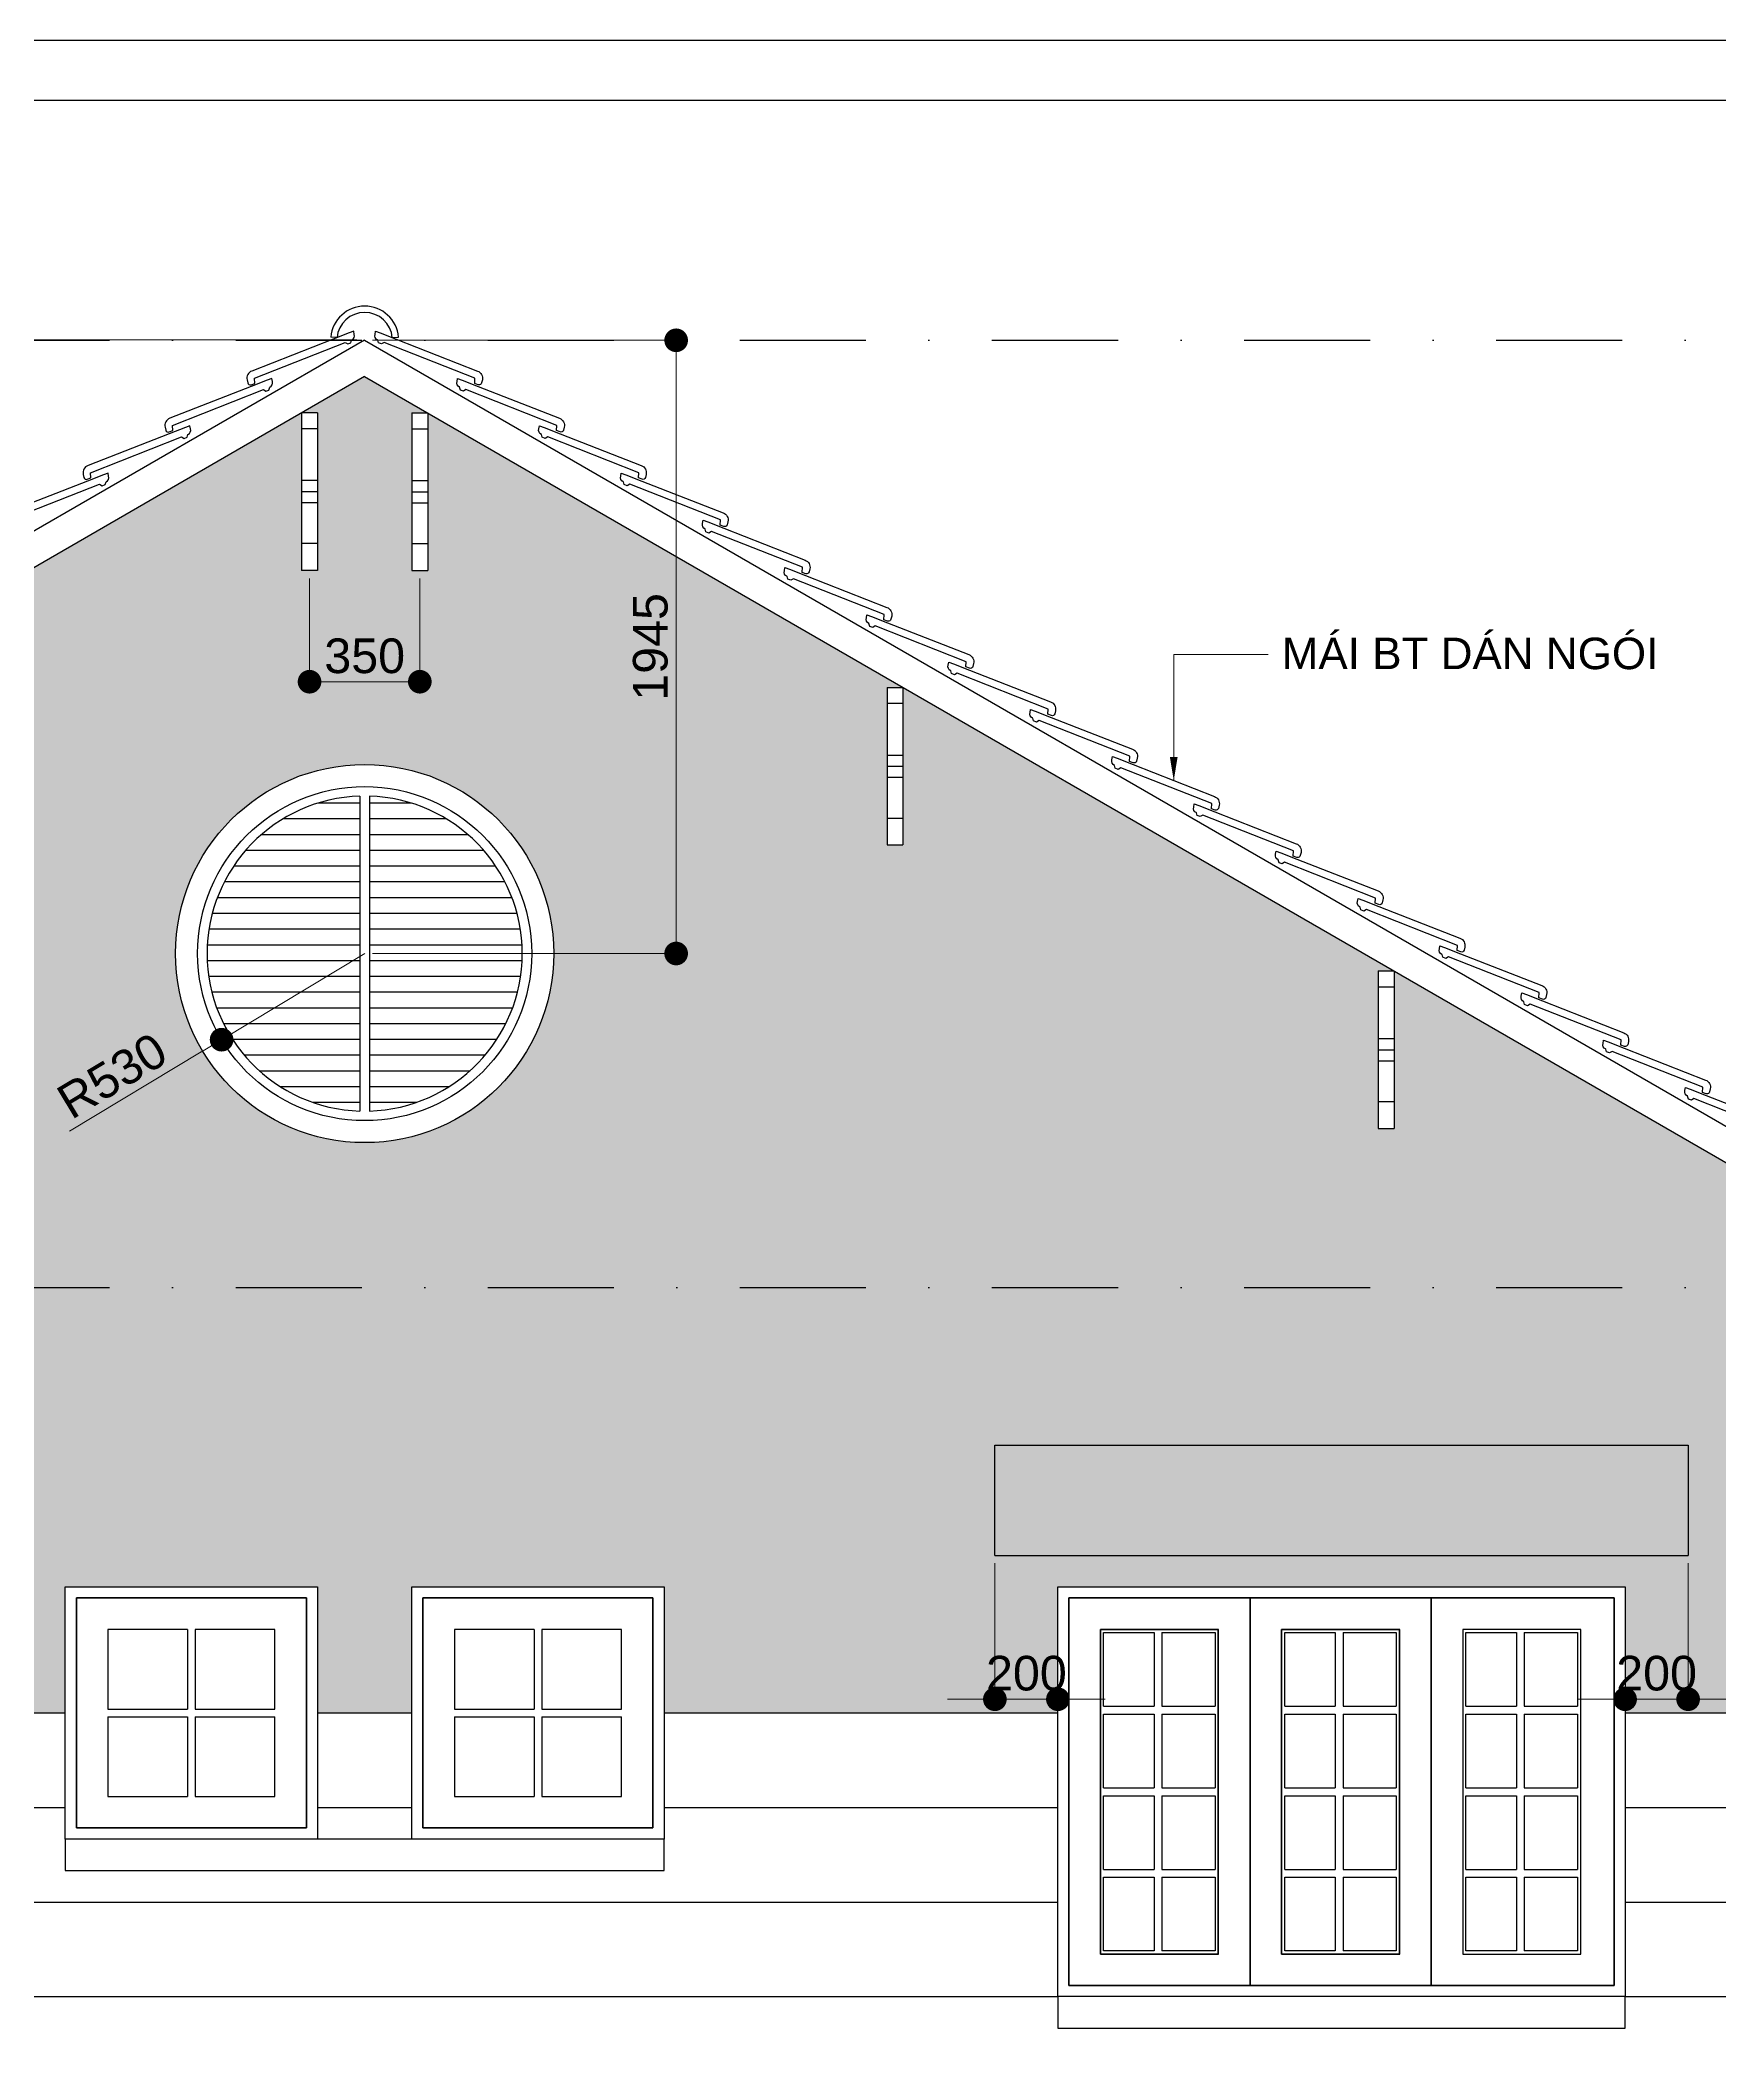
# Model space of a CAD drawing. Header units: millimetres. Extents: x -257631 to 60726, y -119421 to -4977.
# Drawn here: x -20743 to -10085, y -17793 to -4977 of the extents above; entities that cross this region are included whole.
import ezdxf

# ---------------------------------------------------------------- set-up
doc = ezdxf.new("R2010")
doc.units = ezdxf.units.MM
doc.header["$LTSCALE"] = 400
doc.header["$MEASUREMENT"] = 0
doc.header["$PDMODE"] = 35
doc.linetypes.add('DASHDOTX2', pattern=[2, 1, -0.5, 0, -0.5])
for name, color, linetype in [('HACTH', 8, 'Continuous'), ('hatch', 9, 'Continuous'), ('KHUNG', 5, 'Continuous'), ('net 2', 7, 'Continuous'), ('net 3', 144, 'Continuous'), ('THAY', 7, 'Continuous')]:
    doc.layers.add(name, color=color, linetype=linetype)
doc.styles.add('VNI-AVO', font='vhelven.ttf', dxfattribs={"height": 220})
doc.dimstyles.new('style-50', dxfattribs={"dimscale": 0, "dimtxt": 2.3, "dimasz": 150, "dimexe": 50, "dimexo": 50, "dimgap": 50, "dimtad": 1, "dimdec": 0, "dimlfac": 0.5, "dimzin": 9, "dimtxsty": 'VNI-AVO', "dimblk": 'DOT', "dimcen": 0, "dimdle": 150, "dimclrd": 146, "dimclre": 146, "dimclrt": 7, "dimadec": 0, "dimazin": 0, "dimtfac": 1, "dimtdec": 0, "dimtix": 1, "dimtmove": 2, "dimatfit": 3, "dimfxl": 0, "dimlwd": 13, "dimlwe": 13, "dimarcsym": 0})

# ---------------------------------------------------------------- blocks, each defined once
blk = doc.blocks.new('_Dot')
at = {"color": 0, "linetype": 'ByBlock', "lineweight": -2}
blk.add_line((-0.5, 0), (-1, 0), dxfattribs=at)
at = {"color": 0, "linetype": 'ByBlock', "lineweight": 100, "const_width": 0.5}
blk.add_lwpolyline([(-0.25, 0, 1), (0.25, 0, 1)], format="xyb", close=True, dxfattribs=at)
blk = doc.blocks.new('*D549')
at = {"layer": 'Defpoints', "color": 0}
for p in [(213697, 124097), (214097, 123897), (214097, 123184)]:
    blk.add_point(p, dxfattribs=at)
at = {"layer": 'net 2', "color": 146, "lineweight": 13}
for p, q in [((213697, 124047), (213697, 123134)), ((214097, 123847), (214097, 123134)), ((213547, 123184), (213397, 123184)), ((213697, 123184), (214097, 123184)), ((214247, 123184), (214397, 123184))]:
    blk.add_line(p, q, dxfattribs=at)
at = {"layer": 'net 2', "color": 146, "lineweight": 13, "xscale": 150, "yscale": 150, "zscale": 150}
for p, rotation in [((213697, 123184), 8.313350008393174e-12), ((214097, 123184), 180.0000000000084)]:
    blk.add_blockref('_Dot', p, dxfattribs=dict(at, rotation=rotation))
at = {"layer": 'net 2', "color": 7, "insert": (213897, 123348), "char_height": 220, "attachment_point": 5, "style": 'VNI-AVO'}
blk.add_mtext('200', dxfattribs=at)
blk = doc.blocks.new('*D548')
at = {"layer": 'Defpoints', "color": 0}
for p in [(218097, 124097), (217697, 123897), (217697, 123184)]:
    blk.add_point(p, dxfattribs=at)
at = {"layer": 'net 2', "color": 146, "lineweight": 13}
for p, q in [((218097, 124047), (218097, 123134)), ((217697, 123847), (217697, 123134)), ((217547, 123184), (217397, 123184)), ((218097, 123184), (217697, 123184)), ((218247, 123184), (218397, 123184))]:
    blk.add_line(p, q, dxfattribs=at)
at = {"layer": 'net 2', "color": 146, "lineweight": 13, "xscale": 150, "yscale": 150, "zscale": 150}
blk.add_blockref('_Dot', (217697, 123184), dxfattribs=at)
at = {"layer": 'net 2', "color": 146, "lineweight": 13, "xscale": 150, "yscale": 150, "zscale": 150, "rotation": 180}
blk.add_blockref('_Dot', (218097, 123184), dxfattribs=at)
at = {"layer": 'net 2', "color": 7, "insert": (217897, 123348), "char_height": 220, "attachment_point": 5, "style": 'VNI-AVO'}
blk.add_mtext('200', dxfattribs=at)
blk = doc.blocks.new('*D527')
at = {"layer": 'Defpoints', "color": 0}
for p in [(209697, 131809), (209697, 127917), (211674, 127917)]:
    blk.add_point(p, dxfattribs=at)
at = {"layer": 'net 2', "color": 146, "lineweight": 13}
for p, q in [((209747, 131809), (211724, 131809)), ((211674, 131659), (211674, 128067)), ((209747, 127917), (211724, 127917))]:
    blk.add_line(p, q, dxfattribs=at)
at = {"layer": 'net 2', "color": 146, "lineweight": 13, "xscale": 150, "yscale": 150, "zscale": 150}
for p, rotation in [((211674, 131809), 90), ((211674, 127917), 270)]:
    blk.add_blockref('_Dot', p, dxfattribs=dict(at, rotation=rotation))
at = {"layer": 'net 2', "color": 7, "insert": (211511, 129863), "char_height": 220, "attachment_point": 5, "rotation": 90, "style": 'VNI-AVO'}
blk.add_mtext('1945', dxfattribs=at)
blk = doc.blocks.new('*D526')
at = {"layer": 'Defpoints', "color": 0}
for p in [(209347, 130348), (210047, 130348), (210047, 129642)]:
    blk.add_point(p, dxfattribs=at)
at = {"layer": 'net 2', "color": 146, "lineweight": 13}
for p, q in [((209347, 130298), (209347, 129592)), ((210047, 130298), (210047, 129592)), ((209497, 129642), (209897, 129642))]:
    blk.add_line(p, q, dxfattribs=at)
at = {"layer": 'net 2', "color": 146, "lineweight": 13, "xscale": 150, "yscale": 150, "zscale": 150, "rotation": 180}
blk.add_blockref('_Dot', (209347, 129642), dxfattribs=at)
at = {"layer": 'net 2', "color": 146, "lineweight": 13, "xscale": 150, "yscale": 150, "zscale": 150}
blk.add_blockref('_Dot', (210047, 129642), dxfattribs=at)
at = {"layer": 'net 2', "color": 7, "insert": (209697, 129805), "char_height": 220, "attachment_point": 5, "style": 'VNI-AVO'}
blk.add_mtext('350', dxfattribs=at)
blk = doc.blocks.new('*D514')
at = {"layer": 'Defpoints', "color": 0}
for p in [(209697, 127917), (208789, 127370)]:
    blk.add_point(p, dxfattribs=at)
at = {"layer": 'net 2', "color": 146, "lineweight": 13}
for p, q in [((209697, 127917), (208789, 127370)), ((207824, 126789), (208660, 127292))]:
    blk.add_line(p, q, dxfattribs=at)
at = {"layer": 'net 2', "color": 146, "lineweight": 13, "xscale": 150, "yscale": 150, "zscale": 150, "rotation": 31.05590870251204}
blk.add_blockref('_Dot', (208789, 127370), dxfattribs=at)
at = {"layer": 'net 2', "color": 7, "insert": (208094, 127141), "char_height": 220, "attachment_point": 5, "rotation": 31.0559, "style": 'VNI-AVO'}
blk.add_mtext('R530', dxfattribs=at)
blk = doc.blocks.new('*D501')
at = {"layer": 'Defpoints', "color": 0}
for p in [(192914, 131811), (209697, 131811), (197397, 124824)]:
    blk.add_point(p, dxfattribs=at)
at = {"layer": 'net 2', "color": 146, "lineweight": 13}
for p, q in [((209647, 131811), (192864, 131811)), ((192914, 124974), (192914, 131661)), ((197347, 124824), (192864, 124824))]:
    blk.add_line(p, q, dxfattribs=at)
at = {"layer": 'net 2', "color": 146, "lineweight": 13, "xscale": 150, "yscale": 150, "zscale": 150}
for p, rotation in [((192914, 131811), 90), ((192914, 124824), 270)]:
    blk.add_blockref('_Dot', p, dxfattribs=dict(at, rotation=rotation))
at = {"layer": 'net 2', "color": 7, "insert": (192751, 128318), "char_height": 220, "attachment_point": 5, "rotation": 90, "style": 'VNI-AVO'}
blk.add_mtext('3494', dxfattribs=at)

msp = doc.modelspace()

# ---------------------------------------------------------------- hatches: boundary and pattern name
at = {"layer": 'HACTH'}
h = msp.add_hatch(dxfattribs=at)
h.set_pattern_fill('DOTS,_O', color=256, scale=2000)
h.set_pattern_definition([(0, (-1025.8, -1117.13), (62.5, 125), [0, -125])])
h.paths.add_polyline_path([(-12151.5, -10883.1), (-12151.5, -11883.1), (-12251.5, -11883.1), (-12251.5, -10883.1), (-12151.5, -10883.1), (-15268.2, -9083.7), (-15268.2, -10083.7), (-15368.2, -10083.7), (-15368.2, -9083.7), (-15268.2, -9083.7), (-18284.9, -7342), (-18284.9, -8342), (-18384.9, -8342), (-18384.9, -7342), (-18284.9, -7342), (-18684.9, -7111), (-19084.9, -7342), (-18984.9, -7342), (-18984.9, -8342), (-19084.9, -8342), (-19084.9, -7342), (-22101.5, -9083.7), (-22001.5, -9083.7), (-22001.5, -10083.7), (-22101.5, -10083.7), (-22101.5, -9083.7), (-25218.2, -10883.1), (-25118.2, -10883.1), (-25118.2, -11883.1), (-25218.2, -11883.1), (-25218.2, -10883.1), (-28434.9, -12740.2), (-28334.9, -12740.2), (-28334.9, -13740.2), (-28434.9, -13740.2), (-28434.9, -12740.2), (-29684.9, -13461.9), (-29684.9, -14292.8), (-30084.9, -14292.8), (-30084.9, -15592.8), (-26684.9, -15592.8), (-26684.9, -14792.8), (-23084.9, -14792.8), (-23084.9, -15592.8), (-20584.9, -15592.8), (-20584.9, -14792.8), (-18984.9, -14792.8), (-18984.9, -15592.8), (-18384.9, -15592.8), (-18384.9, -14792.8), (-16784.9, -14792.8), (-16784.9, -15592.8), (-14284.9, -15592.8), (-14284.9, -14792.8), (-10684.9, -14792.8), (-10684.9, -15592.8), (-7484.9, -15592.8), (-7484.9, -14292.8), (-7684.9, -14292.8), (-7684.9, -13461.9), (-8934.9, -12740.2), (-8934.9, -13740.2), (-9034.9, -13740.2), (-9034.9, -12740.2), (-8934.9, -12740.2)])
h.paths.add_polyline_path([(-19884.9, -10773.1, -1), (-17484.9, -10773.1, -1)], flags=16)
h.paths.add_polyline_path([(-19744.9, -10773.1, -1), (-17624.9, -10773.1, -1)], flags=0)
h.paths.add_polyline_path([(-18654.9, -11772.6), (-18654.9, -9773.5, -0.9704368)], flags=0)
h.paths.add_polyline_path([(-18714.9, -9773.5), (-18714.9, -11772.6, -0.9704368)], flags=0)
h.paths.add_polyline_path([(-14684.9, -13892.8), (-10284.9, -13892.8), (-10284.9, -14592.8), (-14684.9, -14592.8)], flags=16)
h.paths.add_polyline_path([(-22684.9, -13892.8), (-22684.9, -14592.8), (-27084.9, -14592.8), (-27084.9, -13892.8)], flags=16)
h = msp.add_hatch(dxfattribs=at)
h.set_pattern_fill('AR-RSHKE,_O', color=256, scale=40)
h.set_pattern_definition([(0, (0, 0), (1020, 480), [240, -200, 280, -120, 360, -160]), (0, (240, 20), (1020, 480), [200, -760, 160, -240]), (0, (720, -30), (1020, 480), [120, -1240]), (90, (0, 0), (-340, 480), [460, -1460]), (90, (240, 0), (-340, 480), [450, -1470]), (90, (440, 0), (-340, 480), [420, -1500]), (90, (720, -30), (-340, 480), [460, -1460]), (90, (840, -30), (-340, 480), [460, -1460]), (90, (1200, 0), (-340, 480), [440, -1480])])
h.paths.add_polyline_path([(-22684.9, -13892.8), (-27084.9, -13892.8), (-27084.9, -14592.8), (-22684.9, -14592.8)])
h.paths.add_polyline_path([(-10284.9, -13892.8), (-14684.9, -13892.8), (-14684.9, -14592.8), (-10284.9, -14592.8)])
h.paths.add_polyline_path([(-27084.9, -20192.8), (-32684.9, -20192.8), (-32684.9, -20892.8), (-27084.9, -20892.8)])
h.paths.add_polyline_path([(-7284.9, -20192.8), (-12884.9, -20192.8), (-12884.9, -20892.8), (-7284.9, -20892.8)])
h.paths.add_polyline_path([(-7284.9, -26492.8), (-22684.9, -26492.8), (-22684.9, -27192.8), (-7284.9, -27192.8)])
h.paths.add_polyline_path([(-29234.9, -26492.8), (-32434.9, -26492.8), (-32434.9, -27192.8), (-29234.9, -27192.8)])
at = {"layer": 'hatch'}
h = msp.add_hatch(dxfattribs=at)
h.set_pattern_fill('_USER', color=256, scale=100, style=0, pattern_type=0)
h.set_pattern_definition([(360, (-3829.49, -67216.64), (2e-11, 100), [])])
h.paths.add_polyline_path([(-18714.9, -11772.6), (-18714.9, -9773.5, 0.9704368)])
h.paths.add_polyline_path([(-18654.9, -11772.6, 0.9704368), (-18654.9, -9773.5)])

# ---------------------------------------------------------------- linework, layer by layer
at = {"layer": 'HACTH', "linetype": 'DASHDOTX2', "ltscale": 2}
for p, q in [((-38704.8, -6880.1), (3784.9, -6880.1)), ((-38704.8, -12892.8), (3784.9, -12892.8))]:
    msp.add_line(p, q, dxfattribs=at)
at = {"layer": 'HACTH'}
msp.add_lwpolyline([(-44797.9, -43125.1), (7964, -43125.1), (7964, -4977.1), (-44797.9, -4977.1)], close=True, dxfattribs=at)
at = {"layer": 'KHUNG'}
msp.add_lwpolyline([(-43421, -5356.7), (7584.4, -5356.7), (7584.4, -37762.6), (-43421, -37762.6)], close=True, dxfattribs=at)
msp.add_lwpolyline([(-43421, -5356.7), (7584.4, -5356.7), (7584.4, -37762.6)], dxfattribs=at)
at = {"layer": 'net 3'}
for p, q in [((-18684.9, -6880.1), (-30784.9, -13866)), ((-18860.4, -6863.8), (-18900.2, -6860.1)), ((-18684.9, -6880.1), (-6584.9, -13866)), ((-18509.3, -6863.8), (-18469.5, -6860.1)), ((-18684.9, -7111), (-29684.9, -13461.9)), ((-18684.9, -7111), (-7684.9, -13461.9)), ((-19084.9, -7342), (-19084.9, -8342)), ((-18984.9, -7342), (-19084.9, -7342)), ((-18984.9, -7342), (-18984.9, -8342)), ((-18384.9, -7342), (-18284.9, -7342)), ((-18384.9, -7342), (-18384.9, -8342)), ((-18284.9, -7342), (-18284.9, -8342)), ((-18984.9, -7442), (-19084.9, -7442)), ((-18384.9, -7442), (-18284.9, -7442)), ((-18984.9, -7771.3), (-19084.9, -7771.3)), ((-18384.9, -7771.3), (-18284.9, -7771.3)), ((-18984.9, -7842), (-19084.9, -7842)), ((-18984.9, -7912.7), (-19084.9, -7912.7)), ((-18384.9, -7842), (-18284.9, -7842)), ((-18384.9, -7912.7), (-18284.9, -7912.7)), ((-18984.9, -8171.3), (-19084.9, -8171.3)), ((-18384.9, -8171.3), (-18284.9, -8171.3)), ((-18984.9, -8342), (-19084.9, -8342)), ((-18384.9, -8342), (-18284.9, -8342)), ((-15368.2, -9083.7), (-15368.2, -10083.7)), ((-15368.2, -9083.7), (-15268.2, -9083.7)), ((-15268.2, -9083.7), (-15268.2, -10083.7)), ((-15368.2, -9183.7), (-15268.2, -9183.7)), ((-15368.2, -9512.9), (-15268.2, -9512.9)), ((-15368.2, -9583.7), (-15268.2, -9583.7)), ((-15368.2, -9654.4), (-15268.2, -9654.4)), ((-18714.9, -9773.1), (-18714.9, -11773.1)), ((-18654.9, -9773.1), (-18654.9, -11773.1)), ((-15368.2, -9912.9), (-15268.2, -9912.9)), ((-15368.2, -10083.7), (-15268.2, -10083.7)), ((-12251.5, -10883.1), (-12151.5, -10883.1)), ((-12251.5, -10883.1), (-12251.5, -11883.1)), ((-12151.5, -10883.1), (-12151.5, -11883.1)), ((-12251.5, -10983.1), (-12151.5, -10983.1)), ((-12251.5, -11312.4), (-12151.5, -11312.4)), ((-12251.5, -11383.1), (-12151.5, -11383.1)), ((-12251.5, -11453.8), (-12151.5, -11453.8)), ((-12251.5, -11712.4), (-12151.5, -11712.4)), ((-12251.5, -11883.1), (-12151.5, -11883.1)), ((-14684.9, -14592.8), (-10284.9, -14592.8)), ((-19809.9, -15062.8), (-19809.9, -15567.8)), ((-19759.9, -15062.8), (-19759.9, -15567.8)), ((-17609.9, -15062.8), (-17609.9, -15567.8)), ((-17559.9, -15062.8), (-17559.9, -15567.8)), ((-13674.9, -15082.8), (-13674.9, -15550.3)), ((-13624.9, -15082.8), (-13624.9, -15550.3)), ((-12524.9, -15082.8), (-12524.9, -15550.3)), ((-12474.9, -15082.8), (-12474.9, -15550.3)), ((-11374.9, -15082.8), (-11374.9, -15550.3)), ((-11324.9, -15082.8), (-11324.9, -15550.3)), ((-23084.9, -15592.8), (-20584.9, -15592.8)), ((-20314.9, -15567.8), (-19809.9, -15567.8)), ((-20314.9, -15617.8), (-19809.9, -15617.8)), ((-19809.9, -15617.8), (-19809.9, -16122.8)), ((-19759.9, -15567.8), (-19254.9, -15567.8)), ((-19759.9, -15617.8), (-19254.9, -15617.8)), ((-19759.9, -15617.8), (-19759.9, -16122.8)), ((-18984.9, -15592.8), (-18384.9, -15592.8)), ((-18114.9, -15567.8), (-17609.9, -15567.8)), ((-18114.9, -15617.8), (-17609.9, -15617.8)), ((-17609.9, -15617.8), (-17609.9, -16122.8)), ((-17559.9, -15567.8), (-17054.9, -15567.8)), ((-17559.9, -15617.8), (-17559.9, -16122.8)), ((-17559.9, -15617.8), (-17054.9, -15617.8)), ((-16784.9, -15592.8), (-14284.9, -15592.8)), ((-13994.9, -15550.3), (-13674.9, -15550.3)), ((-13994.9, -15600.3), (-13674.9, -15600.3)), ((-13674.9, -15600.3), (-13674.9, -16067.8)), ((-13624.9, -15550.3), (-13287.4, -15550.3)), ((-13624.9, -15600.3), (-13287.4, -15600.3)), ((-13624.9, -15600.3), (-13624.9, -16067.8)), ((-12844.9, -15550.3), (-12524.9, -15550.3)), ((-12844.9, -15600.3), (-12524.9, -15600.3)), ((-12524.9, -15600.3), (-12524.9, -16067.8)), ((-12474.9, -15550.3), (-12137.4, -15550.3)), ((-12474.9, -15600.3), (-12474.9, -16067.8)), ((-12474.9, -15600.3), (-12137.4, -15600.3)), ((-11694.9, -15550.3), (-11374.9, -15550.3)), ((-11694.9, -15600.3), (-11374.9, -15600.3)), ((-11374.9, -15600.3), (-11374.9, -16067.8)), ((-11324.9, -15550.3), (-10987.4, -15550.3)), ((-11324.9, -15600.3), (-10987.4, -15600.3)), ((-11324.9, -15600.3), (-11324.9, -16067.8)), ((-10684.9, -15592.8), (-7484.9, -15592.8)), ((-13994.9, -16067.8), (-13674.9, -16067.8)), ((-13994.9, -16117.8), (-13674.9, -16117.8)), ((-13674.9, -16117.8), (-13674.9, -16585.3)), ((-13624.9, -16067.8), (-13287.4, -16067.8)), ((-13624.9, -16117.8), (-13287.4, -16117.8)), ((-13624.9, -16117.8), (-13624.9, -16585.3)), ((-12844.9, -16067.8), (-12524.9, -16067.8)), ((-12844.9, -16117.8), (-12524.9, -16117.8)), ((-12524.9, -16117.8), (-12524.9, -16585.3)), ((-12474.9, -16067.8), (-12137.4, -16067.8)), ((-12474.9, -16117.8), (-12474.9, -16585.3)), ((-12474.9, -16117.8), (-12137.4, -16117.8)), ((-11694.9, -16067.8), (-11374.9, -16067.8)), ((-11694.9, -16117.8), (-11374.9, -16117.8)), ((-11374.9, -16117.8), (-11374.9, -16585.3)), ((-11324.9, -16067.8), (-10987.4, -16067.8)), ((-11324.9, -16117.8), (-10987.4, -16117.8)), ((-11324.9, -16117.8), (-11324.9, -16585.3)), ((-23084.9, -16192.8), (-20584.9, -16192.8)), ((-18984.9, -16192.8), (-18384.9, -16192.8)), ((-16784.9, -16192.8), (-14284.9, -16192.8)), ((-10684.9, -16192.8), (-7081, -16192.8)), ((-18384.9, -16392.8), (-18984.9, -16392.8)), ((-13994.9, -16585.3), (-13674.9, -16585.3)), ((-13994.9, -16635.3), (-13674.9, -16635.3)), ((-13674.9, -16635.3), (-13674.9, -17102.8)), ((-13624.9, -16585.3), (-13287.4, -16585.3)), ((-13624.9, -16635.3), (-13287.4, -16635.3)), ((-13624.9, -16635.3), (-13624.9, -17102.8)), ((-12844.9, -16585.3), (-12524.9, -16585.3)), ((-12844.9, -16635.3), (-12524.9, -16635.3)), ((-12524.9, -16635.3), (-12524.9, -17102.8)), ((-12474.9, -16585.3), (-12137.4, -16585.3)), ((-12474.9, -16635.3), (-12474.9, -17102.8)), ((-12474.9, -16635.3), (-12137.4, -16635.3)), ((-11694.9, -16585.3), (-11374.9, -16585.3)), ((-11694.9, -16635.3), (-11374.9, -16635.3)), ((-11374.9, -16635.3), (-11374.9, -17102.8)), ((-11324.9, -16585.3), (-10987.4, -16585.3)), ((-11324.9, -16635.3), (-11324.9, -17102.8)), ((-11324.9, -16635.3), (-10987.4, -16635.3)), ((-23084.9, -16792.8), (-14284.9, -16792.8)), ((-10684.9, -16792.8), (-6041.8, -16792.8)), ((-23084.9, -17392.8), (-14284.9, -17392.8)), ((-10684.9, -17392.8), (-5002.6, -17392.8))]:
    msp.add_line(p, q, dxfattribs=at)
for points in [[(-18767.2, -6878.6, 0.3909013), (-18751.3, -6843), (-18754.4, -6822.9), (-18783.9, -6833.7), (-18783.9, -6833.7), (-18783.9, -6833.7), (-18885.7, -6873.8), (-18885.7, -6873.8), (-19401.4, -7075.7, 0.380549), (-19431.7, -7131.9), (-19427.2, -7151.2, 0.448699), (-19406.1, -7162.5), (-19383, -7154.1), (-19385, -7120.8), (-18808.2, -6893.6), (-18791.7, -6903.7), (-18772.8, -6896.4), (-18767.8, -6878.9)], [(-18602.6, -6878.6, -0.3909013), (-18618.4, -6843), (-18615.4, -6822.9), (-18585.8, -6833.7), (-18585.8, -6833.7), (-18585.8, -6833.7), (-18484, -6873.8), (-18484, -6873.8), (-17968.3, -7075.7, -0.380549), (-17938, -7131.9), (-17942.6, -7151.2, -0.448699), (-17963.6, -7162.5), (-17986.7, -7154.1), (-17984.7, -7120.8), (-18561.5, -6893.6), (-18578, -6903.7), (-18596.9, -6896.4), (-18601.9, -6878.9)], [(-19286.8, -7178.6, 0.3909013), (-19270.9, -7143), (-19274, -7122.9), (-19303.5, -7133.7), (-19303.5, -7133.7), (-19303.5, -7133.7), (-19405.3, -7173.8), (-19405.3, -7173.8), (-19921.1, -7375.7, 0.380549), (-19951.4, -7431.9), (-19946.8, -7451.2, 0.448699), (-19925.7, -7462.5), (-19902.6, -7454.1), (-19904.6, -7420.8), (-19327.8, -7193.6), (-19311.3, -7203.7), (-19292.4, -7196.4), (-19287.4, -7178.9)], [(-18083, -7178.6, -0.3909013), (-18098.8, -7143), (-18095.7, -7122.9), (-18066.2, -7133.7), (-18066.2, -7133.7), (-18066.2, -7133.7), (-17964.4, -7173.8), (-17964.4, -7173.8), (-17448.7, -7375.7, -0.380549), (-17418.4, -7431.9), (-17422.9, -7451.2, -0.448699), (-17444, -7462.5), (-17467.1, -7454.1), (-17465.1, -7420.8), (-18041.9, -7193.6), (-18058.4, -7203.7), (-18077.3, -7196.4), (-18082.3, -7178.9)], [(-19806.4, -7478.6, 0.3909013), (-19790.5, -7443), (-19793.6, -7422.9), (-19823.1, -7433.7), (-19823.1, -7433.7), (-19823.1, -7433.7), (-19924.9, -7473.8), (-19924.9, -7473.8), (-20440.7, -7675.7, 0.380549), (-20471, -7731.9), (-20466.4, -7751.2, 0.448699), (-20445.4, -7762.5), (-20422.2, -7754.1), (-20424.3, -7720.8), (-19847.4, -7493.6), (-19831, -7503.7), (-19812, -7496.4), (-19807, -7478.9)], [(-17563.3, -7478.6, -0.3909013), (-17579.2, -7443), (-17576.1, -7422.9), (-17546.6, -7433.7), (-17546.6, -7433.7), (-17546.6, -7433.7), (-17444.8, -7473.8), (-17444.8, -7473.8), (-16929.1, -7675.7, -0.380549), (-16898.8, -7731.9), (-16903.3, -7751.2, -0.448699), (-16924.4, -7762.5), (-16947.5, -7754.1), (-16945.5, -7720.8), (-17522.3, -7493.6), (-17538.8, -7503.7), (-17557.7, -7496.4), (-17562.7, -7478.9)], [(-20326, -7778.6, 0.3909013), (-20310.1, -7743), (-20313.2, -7722.9), (-20342.7, -7733.7), (-20342.7, -7733.7), (-20342.7, -7733.7), (-20444.5, -7773.8), (-20444.5, -7773.8), (-20960.3, -7975.7, 0.380549), (-20990.6, -8031.9), (-20986, -8051.2, 0.448699), (-20965, -8062.5), (-20941.8, -8054.1), (-20943.9, -8020.8), (-20367, -7793.6), (-20350.6, -7803.7), (-20331.6, -7796.4), (-20326.6, -7778.9)], [(-17043.7, -7778.6, -0.3909013), (-17059.6, -7743), (-17056.5, -7722.9), (-17027, -7733.7), (-17027, -7733.7), (-17027, -7733.7), (-16925.2, -7773.8), (-16925.2, -7773.8), (-16409.4, -7975.7, -0.380549), (-16379.1, -8031.9), (-16383.7, -8051.2, -0.448699), (-16404.8, -8062.5), (-16427.9, -8054.1), (-16425.8, -8020.8), (-17002.7, -7793.6), (-17019.2, -7803.7), (-17038.1, -7796.4), (-17043.1, -7778.9)], [(-16524.1, -8078.6, -0.3909013), (-16540, -8043), (-16536.9, -8022.9), (-16507.4, -8033.7), (-16507.4, -8033.7), (-16507.4, -8033.7), (-16405.6, -8073.8), (-16405.6, -8073.8), (-15889.8, -8275.7, -0.380549), (-15859.5, -8331.9), (-15864.1, -8351.2, -0.448699), (-15885.1, -8362.5), (-15908.3, -8354.1), (-15906.2, -8320.8), (-16483.1, -8093.6), (-16499.5, -8103.7), (-16518.5, -8096.4), (-16523.5, -8078.9)], [(-16004.5, -8378.6, -0.3909013), (-16020.4, -8343), (-16017.3, -8322.9), (-15987.8, -8333.7), (-15987.8, -8333.7), (-15987.8, -8333.7), (-15886, -8373.8), (-15886, -8373.8), (-15370.2, -8575.7, -0.380549), (-15339.9, -8631.9), (-15344.5, -8651.2, -0.448699), (-15365.5, -8662.5), (-15388.7, -8654.1), (-15386.6, -8620.8), (-15963.5, -8393.6), (-15979.9, -8403.7), (-15998.9, -8396.4), (-16003.9, -8378.9)], [(-15484.9, -8678.6, -0.3909013), (-15500.7, -8643), (-15497.7, -8622.9), (-15468.1, -8633.7), (-15468.1, -8633.7), (-15468.1, -8633.7), (-15366.3, -8673.8), (-15366.3, -8673.8), (-14850.6, -8875.7, -0.380549), (-14820.3, -8931.9), (-14824.9, -8951.2, -0.448699), (-14845.9, -8962.5), (-14869.1, -8954.1), (-14867, -8920.8), (-15443.9, -8693.6), (-15460.3, -8703.7), (-15479.3, -8696.4), (-15484.2, -8678.9)], [(-14965.3, -8978.6, -0.3909013), (-14981.1, -8943), (-14978, -8922.9), (-14948.5, -8933.7), (-14948.5, -8933.7), (-14948.5, -8933.7), (-14846.7, -8973.8), (-14846.7, -8973.8), (-14331, -9175.7, -0.380549), (-14300.7, -9231.9), (-14305.3, -9251.2, -0.448699), (-14326.3, -9262.5), (-14349.4, -9254.1), (-14347.4, -9220.8), (-14924.2, -8993.6), (-14940.7, -9003.7), (-14959.6, -8996.4), (-14964.6, -8978.9)], [(-14445.7, -9278.6, -0.3909013), (-14461.5, -9243), (-14458.4, -9222.9), (-14428.9, -9233.7), (-14428.9, -9233.7), (-14428.9, -9233.7), (-14327.1, -9273.8), (-14327.1, -9273.8), (-13811.4, -9475.7, -0.380549), (-13781.1, -9531.9), (-13785.6, -9551.2, -0.448699), (-13806.7, -9562.5), (-13829.8, -9554.1), (-13827.8, -9520.8), (-14404.6, -9293.6), (-14421.1, -9303.7), (-14440, -9296.4), (-14445, -9278.9)], [(-13926, -9578.6, -0.3909013), (-13941.9, -9543), (-13938.8, -9522.9), (-13909.3, -9533.7), (-13909.3, -9533.7), (-13909.3, -9533.7), (-13807.5, -9573.8), (-13807.5, -9573.8), (-13291.8, -9775.7, -0.380549), (-13261.4, -9831.9), (-13266, -9851.2, -0.448699), (-13287.1, -9862.5), (-13310.2, -9854.1), (-13308.2, -9820.8), (-13885, -9593.6), (-13901.5, -9603.7), (-13920.4, -9596.4), (-13925.4, -9578.9)], [(-13406.4, -9878.6, -0.3909013), (-13422.3, -9843), (-13419.2, -9822.9), (-13389.7, -9833.7), (-13389.7, -9833.7), (-13389.7, -9833.7), (-13287.9, -9873.8), (-13287.9, -9873.8), (-12772.1, -10075.7, -0.380549), (-12741.8, -10131.9), (-12746.4, -10151.2, -0.448699), (-12767.4, -10162.5), (-12790.6, -10154.1), (-12788.5, -10120.8), (-13365.4, -9893.6), (-13381.9, -9903.7), (-13400.8, -9896.4), (-13405.8, -9878.9)], [(-12886.8, -10178.6, -0.3909013), (-12902.7, -10143), (-12899.6, -10122.9), (-12870.1, -10133.7), (-12870.1, -10133.7), (-12870.1, -10133.7), (-12768.3, -10173.8), (-12768.3, -10173.8), (-12252.5, -10375.7, -0.380549), (-12222.2, -10431.9), (-12226.8, -10451.2, -0.448699), (-12247.8, -10462.5), (-12271, -10454.1), (-12268.9, -10420.8), (-12845.8, -10193.6), (-12862.2, -10203.7), (-12881.2, -10196.4), (-12886.2, -10178.9)], [(-12367.2, -10478.6, -0.3909013), (-12383, -10443), (-12380, -10422.9), (-12350.4, -10433.7), (-12350.4, -10433.7), (-12350.4, -10433.7), (-12248.7, -10473.8), (-12248.7, -10473.8), (-11732.9, -10675.7, -0.380549), (-11702.6, -10731.9), (-11707.2, -10751.2, -0.448699), (-11728.2, -10762.5), (-11751.4, -10754.1), (-11749.3, -10720.8), (-12326.2, -10493.6), (-12342.6, -10503.7), (-12361.6, -10496.4), (-12366.5, -10478.9)], [(-11847.6, -10778.6, -0.3909013), (-11863.4, -10743), (-11860.4, -10722.9), (-11830.8, -10733.7), (-11830.8, -10733.7), (-11830.8, -10733.7), (-11729, -10773.8), (-11729, -10773.8), (-11213.3, -10975.7, -0.380549), (-11183, -11031.9), (-11187.6, -11051.2, -0.448699), (-11208.6, -11062.5), (-11231.7, -11054.1), (-11229.7, -11020.8), (-11806.6, -10793.6), (-11823, -10803.7), (-11842, -10796.4), (-11846.9, -10778.9)], [(-11328, -11078.6, -0.3909013), (-11343.8, -11043), (-11340.7, -11022.9), (-11311.2, -11033.7), (-11311.2, -11033.7), (-11311.2, -11033.7), (-11209.4, -11073.8), (-11209.4, -11073.8), (-10693.7, -11275.7, -0.380549), (-10663.4, -11331.9), (-10667.9, -11351.2, -0.448699), (-10689, -11362.5), (-10712.1, -11354.1), (-10710.1, -11320.8), (-11286.9, -11093.6), (-11303.4, -11103.7), (-11322.3, -11096.4), (-11327.3, -11078.9)], [(-10808.3, -11378.6, -0.3909013), (-10824.2, -11343), (-10821.1, -11322.9), (-10791.6, -11333.7), (-10791.6, -11333.7), (-10791.6, -11333.7), (-10689.8, -11373.8), (-10689.8, -11373.8), (-10174.1, -11575.7, -0.380549), (-10143.8, -11631.9), (-10148.3, -11651.2, -0.448699), (-10169.4, -11662.5), (-10192.5, -11654.1), (-10190.5, -11620.8), (-10767.3, -11393.6), (-10783.8, -11403.7), (-10802.7, -11396.4), (-10807.7, -11378.9)], [(-10288.7, -11678.6, -0.3909013), (-10304.6, -11643), (-10301.5, -11622.9), (-10272, -11633.7), (-10272, -11633.7), (-10272, -11633.7), (-10170.2, -11673.8), (-10170.2, -11673.8), (-9654.4, -11875.7, -0.380549), (-9624.1, -11931.9), (-9628.7, -11951.2, -0.448699), (-9649.8, -11962.5), (-9672.9, -11954.1), (-9670.9, -11920.8), (-10247.7, -11693.6), (-10264.2, -11703.7), (-10283.1, -11696.4), (-10288.1, -11678.9)]]:
    msp.add_lwpolyline(points, format="xyb", close=True, dxfattribs=at)
for points in [[(-14684.9, -14592.8), (-14684.9, -13892.8), (-10284.9, -13892.8), (-10284.9, -14592.8)], [(-19809.9, -15062.8), (-20314.9, -15062.8), (-20314.9, -15567.8)], [(-19254.9, -15567.8), (-19254.9, -15062.8), (-19759.9, -15062.8)], [(-17609.9, -15062.8), (-18114.9, -15062.8), (-18114.9, -15567.8)], [(-17054.9, -15567.8), (-17054.9, -15062.8), (-17559.9, -15062.8)], [(-13994.9, -15550.3), (-13994.9, -15082.8), (-13674.9, -15082.8)], [(-13624.9, -15082.8), (-13287.4, -15082.8), (-13287.4, -15550.3)], [(-12844.9, -15550.3), (-12844.9, -15082.8), (-12524.9, -15082.8)], [(-12474.9, -15082.8), (-12137.4, -15082.8), (-12137.4, -15550.3)], [(-11694.9, -15550.3), (-11694.9, -15082.8), (-11374.9, -15082.8)], [(-11324.9, -15082.8), (-10987.4, -15082.8), (-10987.4, -15550.3)], [(-20314.9, -15617.8), (-20314.9, -16122.8), (-19809.9, -16122.8)], [(-19759.9, -16122.8), (-19254.9, -16122.8), (-19254.9, -15617.8)], [(-18114.9, -15617.8), (-18114.9, -16122.8), (-17609.9, -16122.8)], [(-17559.9, -16122.8), (-17054.9, -16122.8), (-17054.9, -15617.8)], [(-13994.9, -16067.8), (-13994.9, -15600.3)], [(-13287.4, -15600.3), (-13287.4, -16067.8)], [(-12844.9, -16067.8), (-12844.9, -15600.3)], [(-12137.4, -15600.3), (-12137.4, -16067.8)], [(-11694.9, -16067.8), (-11694.9, -15600.3)], [(-10987.4, -15600.3), (-10987.4, -16067.8)], [(-13994.9, -16585.3), (-13994.9, -16117.8)], [(-13287.4, -16117.8), (-13287.4, -16585.3)], [(-12844.9, -16585.3), (-12844.9, -16117.8)], [(-12137.4, -16117.8), (-12137.4, -16585.3)], [(-11694.9, -16585.3), (-11694.9, -16117.8)], [(-10987.4, -16117.8), (-10987.4, -16585.3)], [(-20584.9, -16392.8), (-20584.9, -16592.8), (-16784.9, -16592.8), (-16784.9, -16392.8)], [(-13674.9, -17102.8), (-13994.9, -17102.8), (-13994.9, -16635.3)], [(-13287.4, -16635.3), (-13287.4, -17102.8), (-13624.9, -17102.8)], [(-12524.9, -17102.8), (-12844.9, -17102.8), (-12844.9, -16635.3)], [(-12137.4, -16635.3), (-12137.4, -17102.8), (-12474.9, -17102.8)], [(-11374.9, -17102.8), (-11694.9, -17102.8), (-11694.9, -16635.3)], [(-10987.4, -16635.3), (-10987.4, -17102.8), (-11324.9, -17102.8)], [(-14284.9, -17392.8), (-14284.9, -17592.8), (-10684.9, -17592.8), (-10684.9, -17392.8)]]:
    msp.add_lwpolyline(points, dxfattribs=at)
for points in [[(-20584.9, -14792.8), (-18984.9, -14792.8), (-18984.9, -16392.8), (-20584.9, -16392.8)], [(-19054.9, -14862.8), (-20514.9, -14862.8), (-20514.9, -16322.8), (-19054.9, -16322.8)], [(-20514.9, -14862.8), (-19054.9, -14862.8), (-19054.9, -16322.8), (-20514.9, -16322.8)], [(-19054.9, -14862.8), (-19054.9, -14862.8), (-19054.9, -16322.8), (-19054.9, -16322.8)], [(-18384.9, -14792.8), (-16784.9, -14792.8), (-16784.9, -16392.8), (-18384.9, -16392.8)], [(-18314.9, -14862.8), (-16854.9, -14862.8), (-16854.9, -16322.8), (-18314.9, -16322.8)], [(-16854.9, -14862.8), (-18314.9, -14862.8), (-18314.9, -16322.8), (-16854.9, -16322.8)], [(-16854.9, -14862.8), (-16854.9, -14862.8), (-16854.9, -16322.8), (-16854.9, -16322.8)], [(-14284.9, -14792.8), (-10684.9, -14792.8), (-10684.9, -17392.8), (-14284.9, -17392.8)], [(-14214.9, -14862.8), (-10754.9, -14862.8), (-10754.9, -17322.8), (-14214.9, -17322.8)], [(-13064.9, -14862.8), (-14214.9, -14862.8), (-14214.9, -17322.8), (-13064.9, -17322.8)], [(-11914.9, -14862.8), (-13064.9, -14862.8), (-13064.9, -17322.8), (-11914.9, -17322.8)], [(-10754.9, -14862.8), (-11914.9, -14862.8), (-11914.9, -17322.8), (-10754.9, -17322.8)], [(-13267.4, -15062.8), (-14014.9, -15062.8), (-14014.9, -17122.8), (-13267.4, -17122.8)], [(-14014.9, -15062.8), (-13267.4, -15062.8), (-13267.4, -17122.8), (-14014.9, -17122.8)], [(-13264.9, -15062.8), (-14014.9, -15062.8), (-14014.9, -17122.8), (-13264.9, -17122.8)], [(-12114.9, -15062.8), (-12864.9, -15062.8), (-12864.9, -17122.8), (-12114.9, -17122.8)], [(-12864.9, -15062.8), (-12117.4, -15062.8), (-12117.4, -17122.8), (-12864.9, -17122.8)], [(-12117.4, -15062.8), (-12864.9, -15062.8), (-12864.9, -17122.8), (-12117.4, -17122.8)], [(-12114.9, -15062.8), (-12864.9, -15062.8), (-12864.9, -17122.8), (-12114.9, -17122.8)], [(-10964.9, -15062.8), (-11714.9, -15062.8), (-11714.9, -17122.8), (-10964.9, -17122.8)]]:
    msp.add_lwpolyline(points, close=True, dxfattribs=at)
for radius in [1200, 1060]:
    msp.add_circle((-18684.9, -10773.1), radius, dxfattribs=at)
for centre, radius, start, end in [((-18684.9, -6880.1), 216.3, 5.30492, 174.69508), ((-18684.9, -6880.1), 176.3, 5.30492, 174.69508), ((-18684.9, -10773.1), 1000, 91.71913, 268.28087), ((-18684.9, -10773.1), 1000, 271.71913, 88.28087)]:
    msp.add_arc(centre, radius, start, end, dxfattribs=at)

# ---------------------------------------------------------------- texts
at = {"layer": 'THAY', "ltscale": 5, "insert": (-12864.1, -8767.9), "char_height": 200, "attachment_point": 1, "style": 'VNI-AVO'}
msp.add_mtext('MAÙI BT DAÙN NGOÙI', dxfattribs=at)

# ---------------------------------------------------------------- dimensions: what is measured, and where the dimension line sits
at = {"layer": 'net 2'}
for base, p1, p2, angle, picture, middle in [((-35467.8, -6878.1), (-30984.9, -13866), (-18684.9, -6878.1), 90, '*D501', (-35630.9, -10372.1)), ((-14284.9, -15505.1), (-14684.9, -14592.8), (-14284.9, -14792.8), 180, '*D549', (-14484.9, -15342))]:
    dim = msp.add_linear_dim(base=base, p1=p1, p2=p2, angle=angle, dimstyle='style-50', override={"dimscale": 1}, dxfattribs=at)
    dim.commit()
    dim.dimension.update_dxf_attribs({"geometry": picture, "text_midpoint": middle, "insert": (-228381.8, -138689.6)})
dim = msp.add_linear_dim(base=(-16707.9, -10773.1), p1=(-18684.9, -6880.1), p2=(-18684.9, -10773.1), angle=90, text='1945', dimstyle='style-50', override={"dimscale": 1}, dxfattribs=at)
dim.commit()
dim.dimension.update_dxf_attribs({"geometry": '*D527', "text_midpoint": (-16871, -8826.6), "insert": (-228381.8, -138689.6)})
for base, p1, p2, picture, middle in [((-18334.9, -9047.3), (-19034.9, -8342), (-18334.9, -8342), '*D526', (-18684.9, -8884.3)), ((-10684.9, -15505.1), (-10284.9, -14592.8), (-10684.9, -14792.8), '*D548', (-10484.9, -15342))]:
    dim = msp.add_linear_dim(base=base, p1=p1, p2=p2, dimstyle='style-50', override={"dimscale": 1}, dxfattribs=at)
    dim.commit()
    dim.dimension.update_dxf_attribs({"geometry": picture, "text_midpoint": middle, "insert": (-228381.8, -138689.6)})
dim = msp.add_radius_dim(center=(-18684.9, -10773.1), mpoint=(-19592.9, -11319.9), dimstyle='style-50', override={"dimscale": 1}, dxfattribs=at)
dim.commit()
dim.dimension.update_dxf_attribs({"geometry": '*D514', "text_midpoint": (-20287.9, -11548.1), "insert": (-228381.8, -138689.6)})

# ---------------------------------------------------------------- leaders
msp.add_leader([(-13549.6, -9674.7), (-13549.6, -8874.7), (-12949.6, -8874.7)], dimstyle='style-50', override={"dimscale": 1, "dimtad": 0}, dxfattribs=at)

doc.saveas('drawing.dxf')
